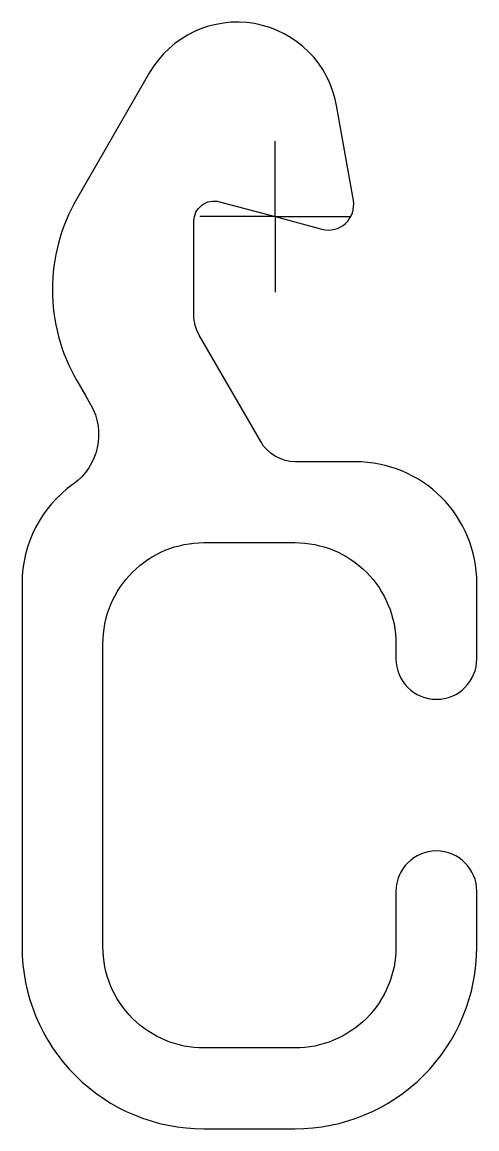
# Model space of a CAD drawing. Header units: millimetres. Extents: x -25 to 20, y -90 to 19.
import ezdxf

# ---------------------------------------------------------------- set-up
doc = ezdxf.new("R2010")
doc.units = ezdxf.units.MM
doc.header["$LTSCALE"] = 0.2

msp = doc.modelspace()

# ---------------------------------------------------------------- linework, layer by layer
at = {"flags": 128}
msp.add_lwpolyline([(-12.43, 14.25), (-19.64, 1.77, 0.267825), (-19.64, -16.22), (-18.79, -17.69), (-18.27, -18.58, -0.386865), (-20, -26.47, 0.242895), (-25.05, -36.25), (-25.05, -72.25, 0.414214), (-7.05, -90.25), (1.95, -90.25, 0.414214), (19.95, -72.25), (19.95, -66.75, 1), (11.95, -66.75), (11.95, -72.25, -0.414214), (1.95, -82.25), (-7.05, -82.25, -0.414214), (-17.05, -72.25), (-17.05, -42.25, -0.414214), (-7.05, -32.25), (1.95, -32.25, -0.414214), (11.95, -42.25), (11.95, -43.75, 1), (19.95, -43.75), (19.95, -36.25, 0.414214), (7.95, -24.25), (2.02, -24.25, -0.267949), (-1.44, -22.25), (-7.51, -11.74, -0.131652), (-8.05, -9.74), (-8.05, -0.45, -0.493145), (-5.53, 1.48), (0, 0), (4.62, -1.24, 0.548619), (7.73, 1.61), (6.07, 10.99, 0.700062)], format="xyb", close=True, dxfattribs=at)
at = {"layer": 'DEFPOINTS'}
for q in [(0, 7.46), (-7.46, 0), (0, -7.46), (7.46, 0)]:
    msp.add_line((0, 0), q, dxfattribs=at)

doc.saveas('drawing.dxf')
